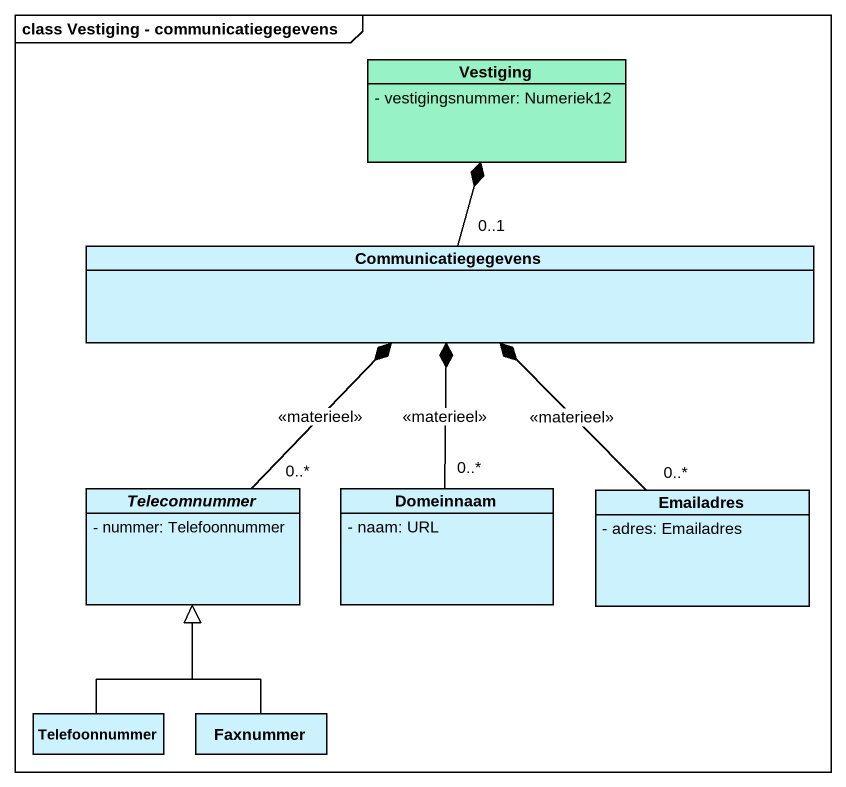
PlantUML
@startuml
mainframe class Vestiging - communicatiegegevens
hide circle
hide empty members
skinparam classAttributeIconSize 0
class Vestiging #97F3C5 {
  - vestigingsnummer: Numeriek12
}
class Communicatiegegevens #CCF2FE
abstract class Telecomnummer #CCF2FE {
  - nummer: Telefoonnummer
}
class Domeinnaam #CCF2FE {
  - naam: URL
}
class Emailadres #CCF2FE {
  - adres: Emailadres
}
class Telefoonnummer #CCF2FE
class Faxnummer #CCF2FE
Communicatiegegevens "0..1" -up-* Vestiging
Communicatiegegevens *-- "0..*" Telecomnummer : <<materieel>>
Communicatiegegevens *-- "0..*" Domeinnaam : <<materieel>>
Communicatiegegevens *-- "0..*" Emailadres : <<materieel>>
Telefoonnummer -up-|> Telecomnummer
Faxnummer -up-|> Telecomnummer
@enduml
